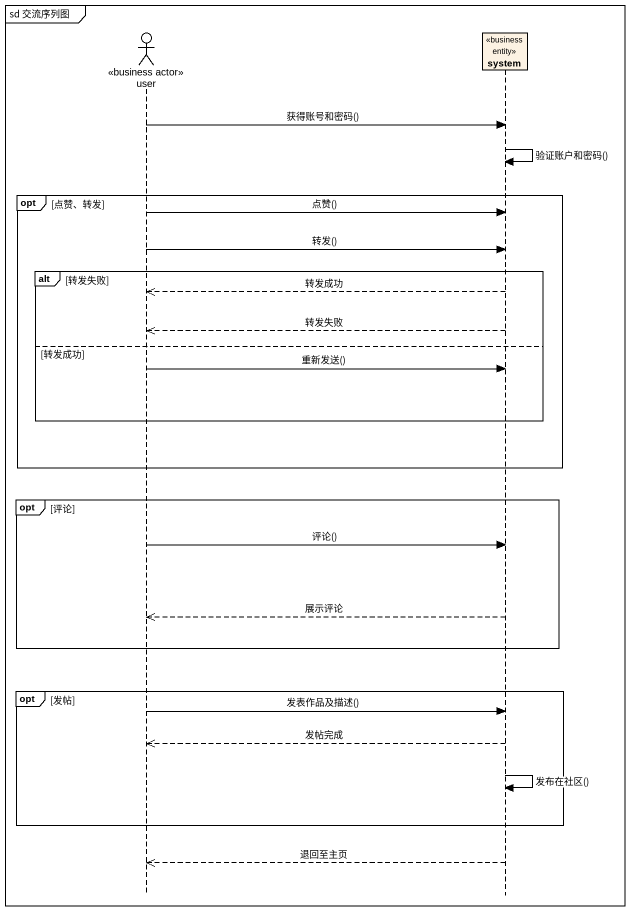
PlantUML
@startuml
mainframe sd 交流序列图
hide footbox
actor user <<business actor>>
participant system <<business entity>>

user -> system : 获得账号和密码()
system -> system : 验证账户和密码()
opt 点赞、转发
  user -> system : 点赞()
  user -> system : 转发()
  alt 转发失败
    system -->> user : 转发成功
    system -->> user : 转发失败
  else 转发成功
    user -> system : 重新发送()
  end
end
opt 评论
  user -> system : 评论()
  system -->> user : 展示评论
end
opt 发帖
  user -> system : 发表作品及描述()
  system -->> user : 发帖完成
  system -> system : 发布在社区()
end
system -->> user : 退回至主页
@enduml
